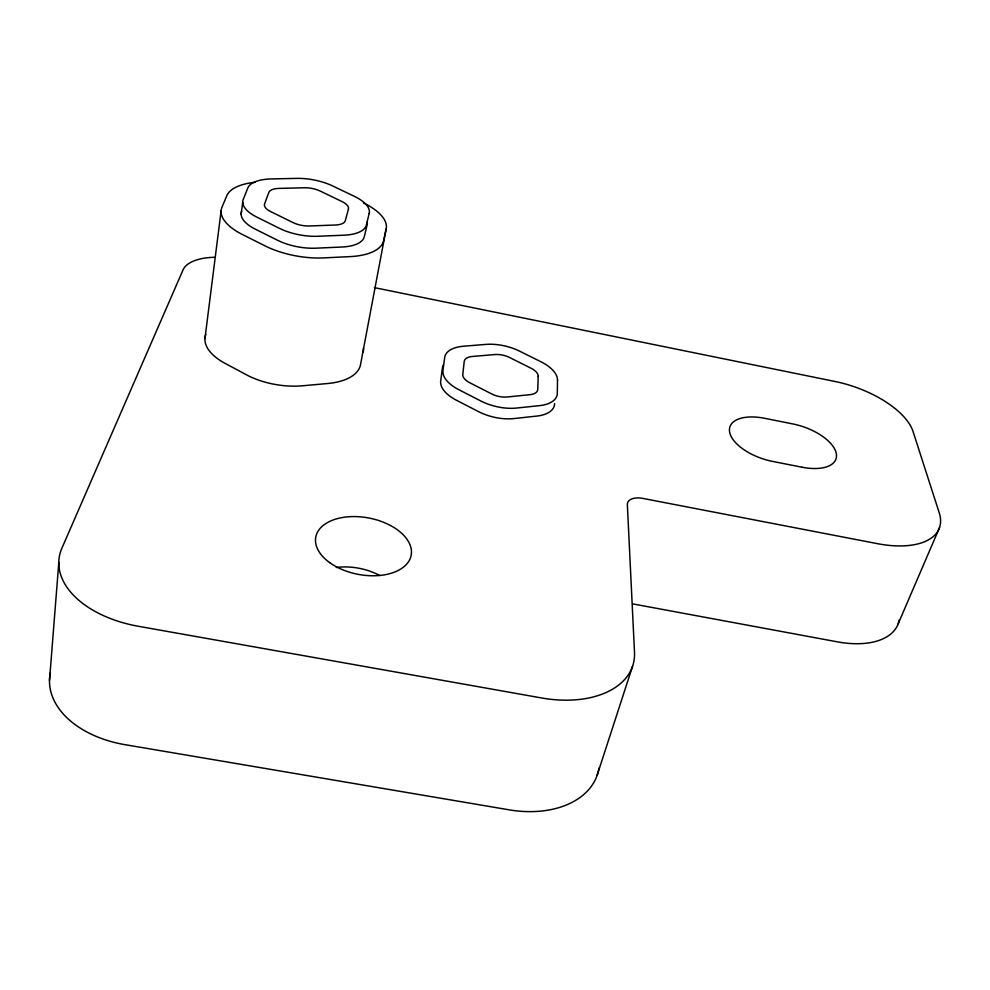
<?xml version="1.0" encoding="UTF-8"?>
<svg xmlns="http://www.w3.org/2000/svg" width="990" height="990" viewBox="0 0 990 990"><rect width="100%" height="100%" fill="white"/><g stroke="black" fill="none" stroke-linecap="round" stroke-linejoin="round"><path stroke-width="1.49" d="M49.5 680.39L58.806 562.456M204.955 338.493L221.104 210.944M241.139 214.174L242.723 202.282M205.846 334.434A55.749 27.658 9 0 0 225.027 363.33L246.399 374.789A55.91 28.005 9.4 0 0 302.507 385.791L327.702 383.514A55.329 27.621 9.9 0 0 360.434 365.087L386.162 228.876A57.123 24.614 10.8 0 0 363.479 202.95M386.162 228.876L383.588 240.694A57.927 25.307 10.7 0 1 349.916 256.62L323.705 257.895A58.559 25.691 10.3 0 1 264.961 245.842L242.451 234.531A58.385 25.356 9.9 0 1 221.97 207.232L226.809 195.735A57.569 24.663 10.1 0 1 255.148 182.296M597.18 775.182L632.536 666.357M898.264 623.613L939.485 527.658M632.808 603.912L837.416 641.854A75.822 41.172 21.7 0 0 899.229 619.975M374.418 287.632L835.139 381.509A72.827 33.598 19.6 0 1 913.028 431.467L939.238 512.832A78.829 38.833 20.9 0 1 877.412 543.659L642.819 498.403A16.558 8.947 17.2 0 0 627.351 504.591L634.503 652.398A94.31 58.249 16 0 1 541.679 697.975L138.489 626.299A99.309 59.846 5.1 0 1 61.925 548.126L183.076 269.837A45.379 21.087 8.8 0 1 214.459 257.289M598.95 768.054A89.979 60.736 16.2 0 1 509.194 809.845L124.988 744.666A94.706 62.209 3.4 0 1 50.342 672.816M443.334 365.025A35.096 17.449 13.2 0 0 442.406 367.933L440.699 381.002A35.553 17.919 13.2 0 0 456.378 400.207L478.442 411.593A35.702 18.105 13.6 0 0 513.921 418.572L536.815 416.072A35.405 17.82 14.1 0 0 554.598 403.586M363.441 348.146A54.599 26.903 10 0 1 363.206 352.155M241.647 211.303A38.363 16.657 9.9 0 0 255.284 229.148L277.658 240.31A38.474 16.867 10.3 0 0 315.921 248.181L341.996 247.017A38.053 16.62 10.7 0 0 364.283 236.697L367.129 224.916A37.533 16.174 10.8 0 0 367.228 222.094M336.266 567.48A47.557 29.316 10.4 0 1 379.677 575.475M557.506 380.098L557.308 393.278A35.541 17.709 14.1 0 1 539.5 405.64L516.533 408.053A35.85 17.981 13.7 0 1 480.917 401.024L458.754 389.652A35.69 17.795 13.2 0 1 442.976 370.52L444.671 357.539A35.232 17.337 13.2 0 1 463.629 346.215L485.979 344.396A34.922 17.065 13.6 0 1 519.626 351.165L540.911 361.746A35.083 17.251 14.1 0 1 557.506 380.098M538.201 376.25L537.756 389.379A15.444 7.697 14.1 0 1 529.935 394.688L507.066 396.99A15.58 7.821 13.7 0 1 491.721 393.958L469.706 382.722A15.518 7.734 13.2 0 1 462.788 374.455L464.223 361.449A15.32 7.536 13.2 0 1 472.391 356.462L494.851 354.544A15.184 7.425 13.6 0 1 509.603 357.501L531.036 368.218A15.246 7.499 14.1 0 1 538.201 376.25M369.196 213.382L366.362 225.052A38.214 16.471 10.7 0 1 344.025 235.199L317.852 236.263A38.635 16.719 10.3 0 1 279.428 228.331L256.954 217.181A38.523 16.496 10 0 1 243.243 199.448L247.797 188.038A37.979 16.05 10.1 0 1 271.297 178.93L296.592 178.386A37.571 15.815 10.5 0 1 332.727 185.972L354.346 196.342A37.694 16.026 10.8 0 1 369.196 213.382M348.443 209.051L345.312 220.671A16.62 7.153 10.7 0 1 335.523 225.015L309.499 225.98A16.793 7.264 10.3 0 1 292.953 222.552L270.629 211.551A16.743 7.178 10 0 1 264.59 203.878L268.847 192.431A16.508 6.979 10.1 0 1 278.982 188.397L304.437 187.778A16.335 6.88 10.5 0 1 320.29 191.095L342.045 201.589A16.384 6.967 10.8 0 1 348.443 209.051M802.061 467.231L772.67 461.427A40.825 19.837 18.7 0 1 729.618 432.098A40.825 19.837 18.7 0 1 764.738 418.312L792.978 423.968A40.825 19.713 19.2 0 1 836.241 453.296A40.825 19.713 19.2 0 1 802.061 467.231M329.596 562.567A48.547 28.673 10.8 0 0 409.86 559.3A48.547 28.673 10.8 0 0 350.992 516.632A48.547 28.673 10.8 0 0 329.596 562.567"/></g></svg>
